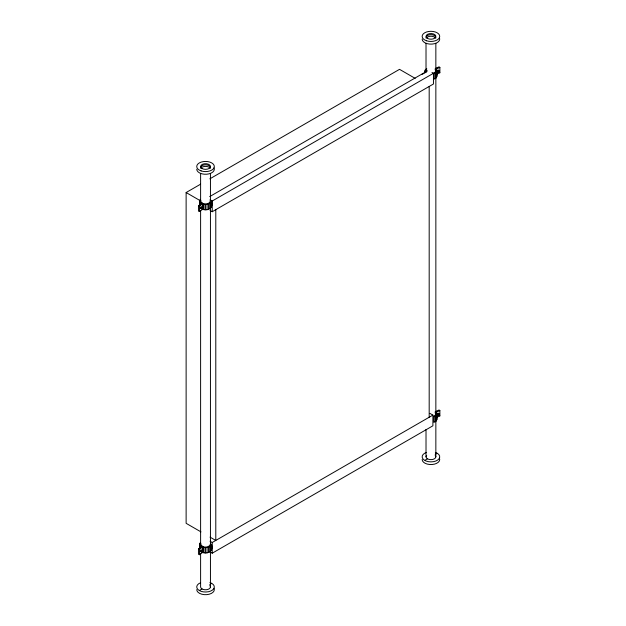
<?xml version="1.0" encoding="UTF-8"?>
<svg xmlns="http://www.w3.org/2000/svg" width="626" height="626" viewBox="0 0 626 626"><rect width="100%" height="100%" fill="white"/><g stroke="black" fill="none" stroke-linecap="round" stroke-linejoin="round"><path stroke-width="0.94" d="M437.84 71.575L438.443 70.621L438.92 71.528L438.036 71.724L439.022 70.957M438.427 71.912L438.826 70.808M437.84 414.725L438.443 413.77L438.92 414.678L437.84 414.725L438.443 413.77M438.427 415.061L439.022 414.107M199.624 205.516L199.624 201.056L200.414 199.35M200.782 200.32C200.171 205.187 210.884 205.187 210.273 200.32M211.236 207.284L211.431 201.056C213.771 207.918 208.239 211.22 202.472 209.311M199.624 548.666L199.624 544.205L200.414 542.499M200.782 543.47C200.367 548.086 209.452 548.321 210.446 544.205M211.236 550.442L211.431 544.205C213.771 551.076 208.239 554.37 202.472 552.461M425.031 72.702L425.226 70.034L426.76 68.5M436.846 70.918L436.048 72.624L433.888 73.868L433.888 79.22C438.067 78.133 437.801 72.06 435.97 69.15M436.846 414.068L436.048 415.774L433.888 417.018L433.888 422.37C438.067 421.282 437.801 415.21 435.97 412.299M201.369 208.168L202.041 207.464L201.83 208.513L201.11 208.051L201.447 208.63M201.189 208.513L201.666 207.589M201.369 551.318L202.041 550.622L201.83 551.663L201.11 551.201L201.447 551.78M201.189 551.663L201.666 550.739M202.472 203.959C205.375 204.858 209.389 204.71 211.236 201.94M426.682 69.494L426.016 70.918L426.627 72.264M202.472 547.108C205.375 548.008 209.389 547.86 211.236 545.09M199.624 201.056L200.414 202.761L201.353 203.466L201.971 202.996M203.192 203.544L202.574 204.006L202.574 209.358L203.192 208.896L199.475 211.565L198.458 211.111L198.458 205.758L202.049 203.059M199.475 211.565L199.475 206.212L203.067 203.513L203.067 208.865M199.624 544.205L200.414 545.911L201.353 546.615L201.971 546.146M203.192 546.694L202.574 547.155L202.574 552.508L203.192 552.046L199.475 554.714L198.458 554.268L198.458 548.916L202.049 546.208M199.475 554.714L199.475 549.362L203.067 546.662L203.067 552.015M200.962 531.881L186.125 523.32L186.125 192.534L200.523 184.224M209.835 178.848L399.521 69.337L415.179 78.375M209.679 196.603L427.511 70.84M210.054 199.749L212.237 201.009L433.458 73.289L433.458 83.994L212.237 211.713L210.054 210.453M210.054 541.232L212.237 542.492L432.895 415.101L432.895 425.805L212.237 553.196L210.054 551.936M199.733 590.295L202.049 588.956M209.773 584.496L211.322 583.604M425.14 460.157L427.456 458.819M435.187 454.359L436.729 453.467M421.916 74.345L424.264 73.312M435.187 68.563L439.092 66.833L439.875 67.42L439.875 72.772L436.752 74.158M435.195 69.494L439.875 67.42M433.395 73.375L435.68 71.646L435.242 69.564M435.187 411.712L439.092 409.983L439.875 410.57L439.875 415.922L436.752 417.307M435.195 412.644L439.875 410.57M436.048 412.362L435.242 412.722L435.68 414.803L433.395 416.525M198.458 205.758L199.475 206.212M198.458 548.916L199.475 549.362M431.995 72.452L433.458 73.289M186.125 192.534L200.132 200.625M429.984 413.418L432.895 415.101M210.023 537.116L215.79 540.449L215.79 209.663M439.092 72.186L439.875 72.772M439.092 415.335L439.875 415.922M436.643 75.386L436.846 76.27M425.031 70.918L425.226 71.794M436.643 418.536L436.846 419.42M436.643 70.034L436.643 77.147M436.643 413.183L436.643 420.296M436.048 72.624L436.048 77.968M436.048 415.774L436.048 421.126M435.852 43.366L435.852 70.73M435.852 77.577L435.852 413.802M435.852 420.641L435.852 456.808M435.109 73.328L435.109 78.68M435.109 416.478L435.109 421.83M429.186 86.458L429.186 417.245M426.016 43.366L426.016 70.73M426.016 429.444L426.016 456.808M425.226 70.034L425.226 72.71M212.237 201.009L212.237 211.713M212.237 542.492L212.237 553.196M210.641 202.761L210.641 208.114M210.641 545.911L210.641 551.263M210.446 173.504L210.446 200.868M210.446 207.715L210.446 544.917M210.446 550.786L210.446 586.945M209.702 203.466L209.702 208.818M209.702 546.615L209.702 551.968M208.481 204.006L208.481 209.358M208.481 547.155L208.481 552.508M207.057 204.35L207.057 209.702M207.057 547.5L207.057 552.852M205.524 204.467L205.524 209.812M205.524 547.617L205.524 552.969M203.998 204.35L203.998 209.702M203.998 547.5L203.998 552.852M200.61 173.504L200.61 200.868M200.61 210.641L200.61 543.939M200.61 553.713L200.61 586.945A4.914 2.84 0 0 0 206.799 589.684A4.914 2.84 0 0 0 209.78 585.521M200.414 202.761L200.414 205.438M200.414 545.911L200.414 547.695M199.819 200.171L199.819 205.524M199.819 543.321L199.819 548.673M438.114 414.717A0.986 0.634 -53 0 1 437.136 414.302A0.986 0.634 -53 0 1 438.239 413.152A0.986 0.634 -53 0 1 438.458 414.349M437.91 71.677A0.986 0.634 -53 0 1 437.159 71.004A0.986 0.634 -53 0 1 438.302 70.01A0.986 0.634 -53 0 1 438.458 71.2M201.282 551.287A0.986 0.485 -66.1 0 1 200.406 551.459A0.986 0.485 -66.1 0 1 200.985 550.011A0.986 0.485 -66.1 0 1 201.564 550.59M201.282 208.137A0.986 0.485 -66.1 0 1 200.406 208.309A0.986 0.485 -66.1 0 1 200.985 206.862A0.986 0.485 -66.1 0 1 201.564 207.441M435.195 455.392A4.914 2.84 0 0 1 430.938 459.648A4.914 2.84 0 0 1 426.682 455.392M426.189 38.233A4.914 2.84 0 0 1 430.938 34.665A4.914 2.84 0 0 1 435.68 38.233M439.429 458.169A8.795 5.078 0 0 1 432.081 464.515A8.795 5.078 0 0 1 422.143 459.484M435.336 452.402A8.795 5.078 0 0 1 437.676 460.063A8.795 5.078 0 0 1 424.201 460.063A8.795 5.078 0 0 1 426.541 452.402M439.429 37.748A8.795 5.078 0 0 1 432.081 44.094A8.795 5.078 0 0 1 422.143 39.062M426.682 37.638A4.914 2.84 0 0 1 435.195 37.638M200.782 168.371A4.914 2.84 0 0 1 205.524 164.802A4.914 2.84 0 0 1 210.273 168.371M214.022 588.307A8.795 5.078 0 0 1 206.674 594.653A8.795 5.078 0 0 1 196.736 589.622M209.921 582.548A8.795 5.078 0 0 1 212.425 590.091A8.795 5.078 0 0 1 199.131 590.428A8.795 5.078 0 0 1 200.484 582.783M214.022 167.885A8.795 5.078 0 0 1 206.674 174.231A8.795 5.078 0 0 1 196.736 169.2M201.267 167.776A4.914 2.84 0 0 1 209.78 167.776M438.505 415.281A0.986 0.634 -53 0 0 439.186 413.778A0.986 0.634 -53 0 0 437.832 414.373A0.986 0.634 -53 0 0 438.505 415.281M438.505 72.131A0.986 0.634 -53 0 0 439.186 70.628A0.986 0.634 -53 0 0 437.832 71.223A0.986 0.634 -53 0 0 438.505 72.131M201.916 551.819A0.986 0.485 -66.1 0 0 202.19 550.277A0.986 0.485 -66.1 0 0 201.189 551.389A0.986 0.485 -66.1 0 0 201.916 551.819M201.916 208.669A0.986 0.485 -66.1 0 0 202.19 207.12A0.986 0.485 -66.1 0 0 201.189 208.239A0.986 0.485 -66.1 0 0 201.916 208.669M426.541 40.776A8.795 5.078 0 0 0 439.726 36.378A8.795 5.078 0 0 0 426.541 31.981A8.795 5.078 0 0 0 426.541 40.776M427.456 38.382A4.914 2.84 0 0 0 435.68 37.114A4.914 2.84 0 0 0 429.663 33.64A4.914 2.84 0 0 0 427.456 38.382M201.134 170.914A8.795 5.078 0 0 0 214.319 166.516A8.795 5.078 0 0 0 201.134 162.118A8.795 5.078 0 0 0 201.134 170.914M202.049 168.519A4.914 2.84 0 0 0 210.273 167.252A4.914 2.84 0 0 0 204.256 163.777A4.914 2.84 0 0 0 202.049 168.519"/></g></svg>
